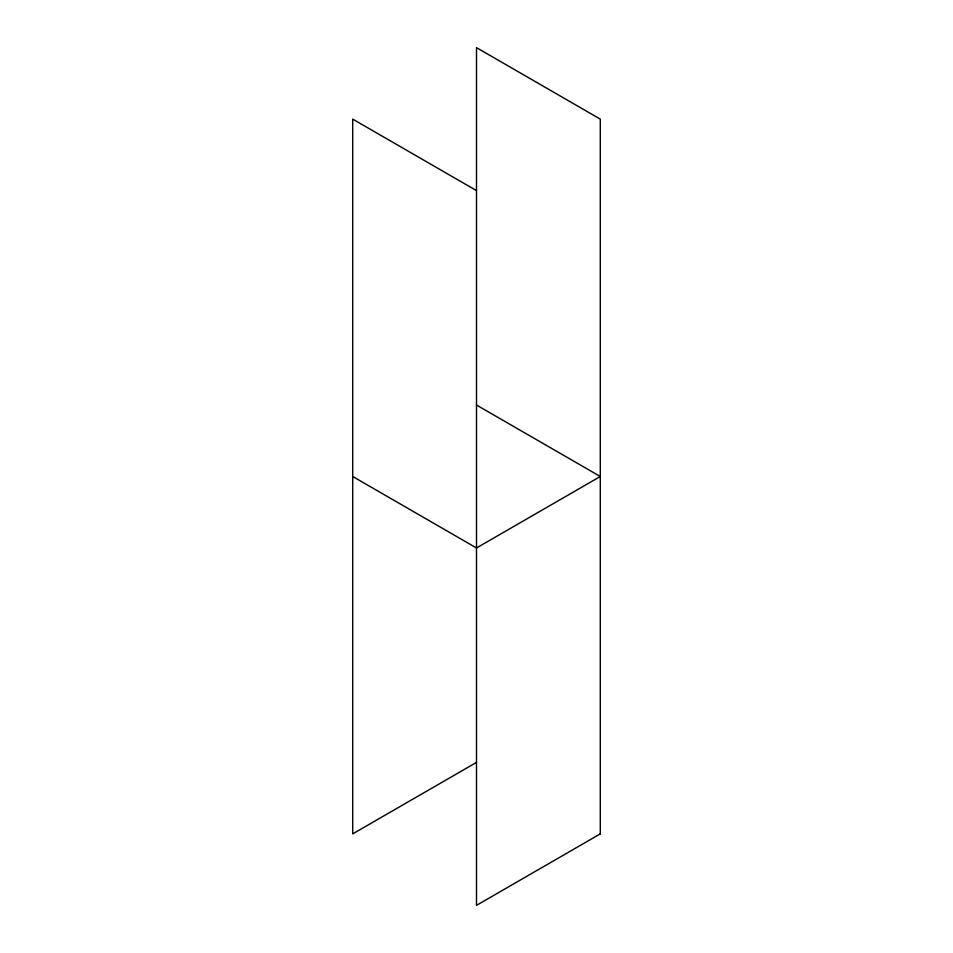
<?xml version="1.0" encoding="UTF-8"?>
<svg xmlns="http://www.w3.org/2000/svg" width="953" height="953" viewBox="0 0 953 953"><rect width="100%" height="100%" fill="white"/><g stroke="black" fill="none" stroke-linecap="round" stroke-linejoin="round"><path stroke-width="1.43" d="M476.5 762.4L352.705 833.875L352.705 119.125L476.5 190.6M476.5 405.025L600.295 476.5L476.5 547.975L352.705 476.5M600.295 833.875L476.5 905.35L476.5 47.65L600.295 119.125L600.295 833.875"/></g></svg>
